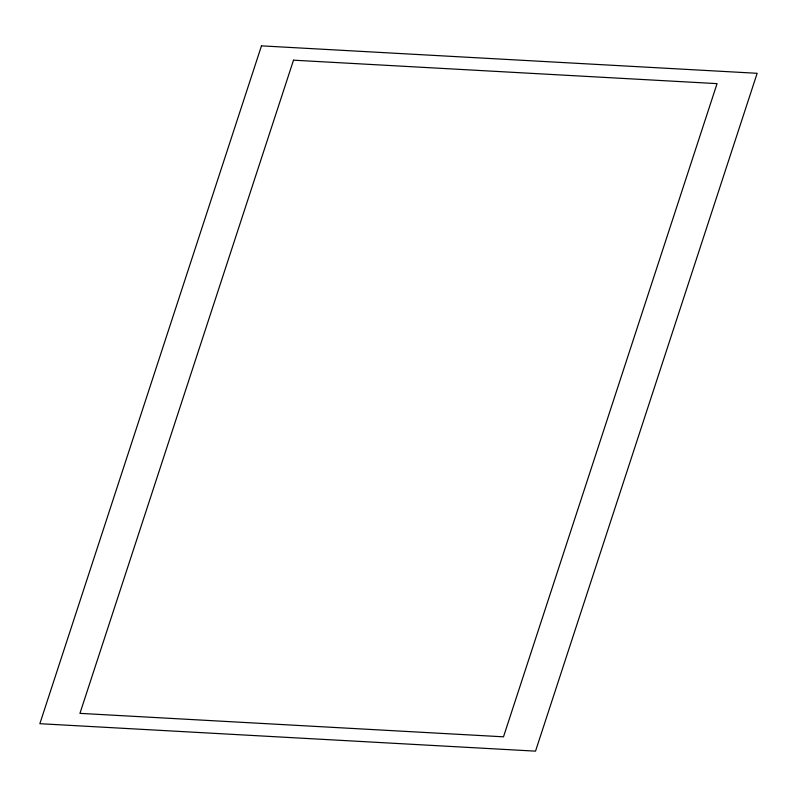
<?xml version="1.0" encoding="UTF-8"?>
<svg xmlns="http://www.w3.org/2000/svg" width="797" height="797" viewBox="0 0 797 797"><rect width="100%" height="100%" fill="white"/><g stroke="black" fill="none" stroke-linecap="round" stroke-linejoin="round"><path stroke-width="1.2" d="M261.476 45.857L39.85 723.696L535.524 751.143L757.15 73.304L261.476 45.857M293.505 60.183L79.939 713.365L503.495 736.817L717.061 83.635L293.505 60.183"/></g></svg>
